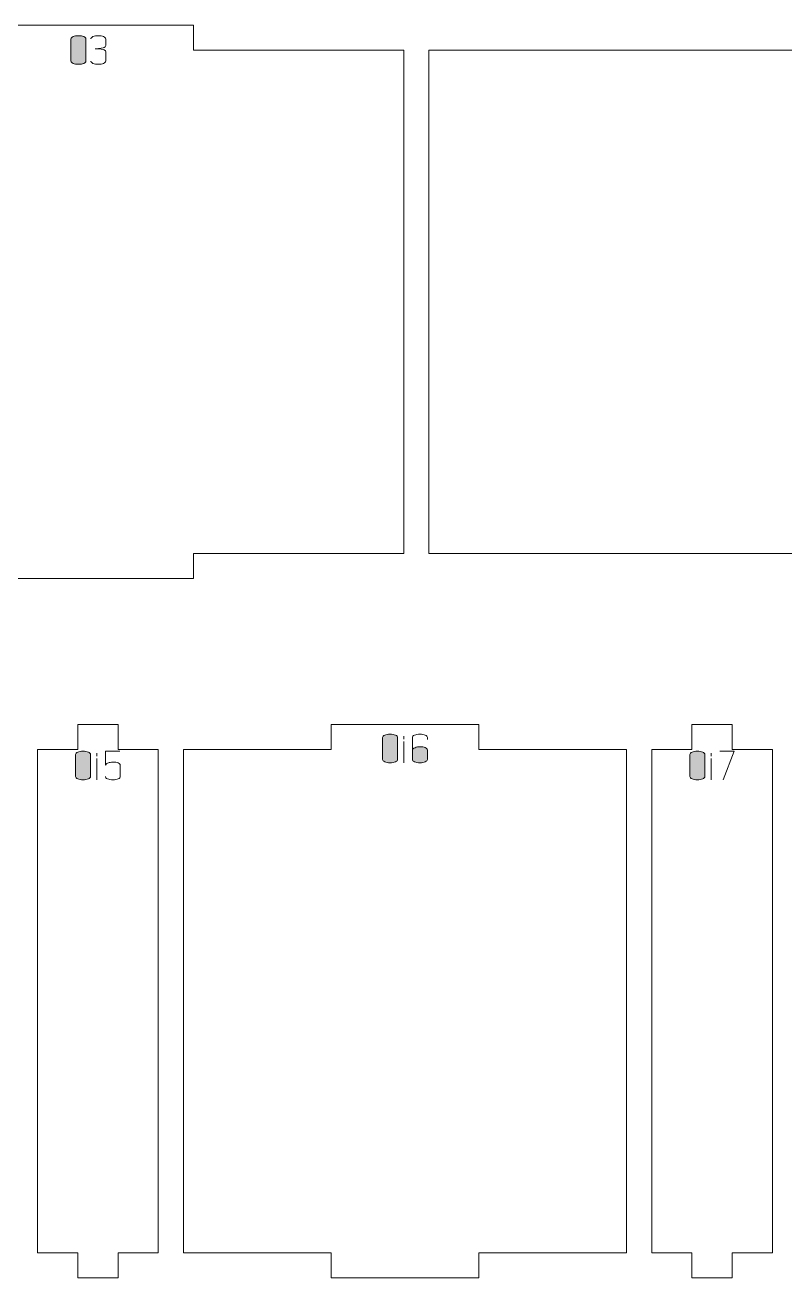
# Model space of a CAD drawing. Header units: centimetres. Extents: x -158 to 228, y -202 to 254.
# Drawn here: x -134.34 to -125.28, y 93.08 to 108.02 of the extents above; entities that cross this region are included whole.
import ezdxf

# ---------------------------------------------------------------- set-up
doc = ezdxf.new("R2010")
doc.units = ezdxf.units.CM
doc.header["$MEASUREMENT"] = 0
doc.layers.add('Capa 1', color=7, linetype='Continuous')

msp = doc.modelspace()

# ---------------------------------------------------------------- hatches: boundary and pattern name
at = {"layer": 'Capa 1', "true_color": 0x3e4095}
h = msp.add_hatch(color=175, dxfattribs=at)
edge = h.paths.add_edge_path()
edge.add_spline(control_points=[(-133.78855, 107.58756), (-133.78855, 107.57702), (-133.78007, 107.56805), (-133.76311, 107.56064), (-133.74616, 107.55323), (-133.725, 107.54953), (-133.69965, 107.54953), (-133.6743, 107.54953), (-133.65314, 107.55323), (-133.63618, 107.56064), (-133.61923, 107.56805), (-133.61075, 107.57702), (-133.61075, 107.58756), (-133.61075, 107.58756), (-133.61075, 107.85228), (-133.61075, 107.85228), (-133.61075, 107.86282), (-133.61923, 107.87179), (-133.63618, 107.8792), (-133.65314, 107.88661), (-133.6743, 107.89031), (-133.69965, 107.89031), (-133.725, 107.89031), (-133.74616, 107.88661), (-133.76311, 107.8792), (-133.78007, 107.87179), (-133.78855, 107.86282), (-133.78855, 107.85228), (-133.78855, 107.85228), (-133.78855, 107.58756), (-133.78855, 107.58756)], knot_values=[0, 0, 0, 0, 0.1, 0.1, 0.1, 0.2, 0.2, 0.2, 0.3, 0.3, 0.3, 0.4, 0.4, 0.4, 0.5, 0.5, 0.5, 0.6, 0.6, 0.6, 0.7, 0.7, 0.7, 0.8, 0.8, 0.8, 0.9, 0.9, 0.9, 1, 1, 1, 1], degree=3, periodic=1)
h = msp.add_hatch(color=175, dxfattribs=at)
edge = h.paths.add_edge_path()
edge.add_spline(control_points=[(-133.61075, 107.58756), (-133.61075, 107.57702), (-133.61923, 107.56805), (-133.63618, 107.56064), (-133.65314, 107.55323), (-133.6743, 107.54953), (-133.69965, 107.54953), (-133.725, 107.54953), (-133.74616, 107.55323), (-133.76311, 107.56064), (-133.78007, 107.56805), (-133.78855, 107.57702), (-133.78855, 107.58756), (-133.78855, 107.58756), (-133.78855, 107.85228), (-133.78855, 107.85228), (-133.78855, 107.86282), (-133.78007, 107.87179), (-133.76311, 107.8792), (-133.74616, 107.88661), (-133.725, 107.89031), (-133.69965, 107.89031), (-133.6743, 107.89031), (-133.65314, 107.88661), (-133.63618, 107.8792), (-133.61923, 107.87179), (-133.61075, 107.86282), (-133.61075, 107.85228), (-133.61075, 107.85228), (-133.61075, 107.58756), (-133.61075, 107.58756)], knot_values=[0, 0, 0, 0, 0.1, 0.1, 0.1, 0.2, 0.2, 0.2, 0.3, 0.3, 0.3, 0.4, 0.4, 0.4, 0.5, 0.5, 0.5, 0.6, 0.6, 0.6, 0.7, 0.7, 0.7, 0.8, 0.8, 0.8, 0.9, 0.9, 0.9, 1, 1, 1, 1], degree=3, periodic=1)
h = msp.add_hatch(color=175, dxfattribs=at)
edge = h.paths.add_edge_path()
edge.add_spline(control_points=[(-133.46258, 107.54953), (-133.48793, 107.54953), (-133.50909, 107.55323), (-133.52604, 107.56064), (-133.543, 107.56805), (-133.55148, 107.57702), (-133.55148, 107.58756), (-133.55148, 107.57702), (-133.543, 107.56805), (-133.52604, 107.56064), (-133.50909, 107.55323), (-133.48793, 107.54953), (-133.46258, 107.54953), (-133.43723, 107.54953), (-133.41607, 107.55323), (-133.39911, 107.56064), (-133.38216, 107.56805), (-133.37368, 107.57702), (-133.37368, 107.58756), (-133.37368, 107.58756), (-133.37368, 107.69868), (-133.37368, 107.69868), (-133.37368, 107.70757), (-133.37977, 107.71531), (-133.39195, 107.7219), (-133.40414, 107.72848), (-133.43986, 107.73293), (-133.49913, 107.73523), (-133.44019, 107.73885), (-133.40479, 107.74313), (-133.39294, 107.74807), (-133.38109, 107.75301), (-133.37467, 107.76108), (-133.37368, 107.77227), (-133.37368, 107.77227), (-133.37368, 107.85228), (-133.37368, 107.85228), (-133.37368, 107.86282), (-133.38216, 107.87179), (-133.39911, 107.8792), (-133.41607, 107.88661), (-133.43723, 107.89031), (-133.46258, 107.89031), (-133.48793, 107.89031), (-133.50909, 107.88661), (-133.52604, 107.8792), (-133.543, 107.87179), (-133.55148, 107.86282), (-133.55148, 107.85228), (-133.55148, 107.86282), (-133.543, 107.87179), (-133.52604, 107.8792), (-133.50909, 107.88661), (-133.48793, 107.89031), (-133.46258, 107.89031), (-133.43723, 107.89031), (-133.41607, 107.88661), (-133.39911, 107.8792), (-133.38216, 107.87179), (-133.37368, 107.86282), (-133.37368, 107.85228), (-133.37368, 107.85228), (-133.37368, 107.77227), (-133.37368, 107.77227), (-133.37467, 107.76108), (-133.38109, 107.75301), (-133.39294, 107.74807), (-133.40479, 107.74313), (-133.44019, 107.73885), (-133.49913, 107.73523), (-133.43986, 107.73293), (-133.40414, 107.72848), (-133.39195, 107.7219), (-133.37977, 107.71531), (-133.37368, 107.70757), (-133.37368, 107.69868), (-133.37368, 107.69868), (-133.37368, 107.58756), (-133.37368, 107.58756), (-133.37368, 107.57702), (-133.38216, 107.56805), (-133.39911, 107.56064), (-133.41607, 107.55323), (-133.43723, 107.54953), (-133.46258, 107.54953)], knot_values=[0, 0, 0, 0, 0.03571429, 0.03571429, 0.03571429, 0.07142857, 0.07142857, 0.07142857, 0.10714286, 0.10714286, 0.10714286, 0.14285714, 0.14285714, 0.14285714, 0.17857143, 0.17857143, 0.17857143, 0.21428571, 0.21428571, 0.21428571, 0.25, 0.25, 0.25, 0.28571429, 0.28571429, 0.28571429, 0.32142857, 0.32142857, 0.32142857, 0.35714286, 0.35714286, 0.35714286, 0.39285714, 0.39285714, 0.39285714, 0.42857143, 0.42857143, 0.42857143, 0.46428571, 0.46428571, 0.46428571, 0.5, 0.5, 0.5, 0.53571429, 0.53571429, 0.53571429, 0.57142857, 0.57142857, 0.57142857, 0.60714286, 0.60714286, 0.60714286, 0.64285714, 0.64285714, 0.64285714, 0.67857143, 0.67857143, 0.67857143, 0.71428571, 0.71428571, 0.71428571, 0.75, 0.75, 0.75, 0.78571429, 0.78571429, 0.78571429, 0.82142857, 0.82142857, 0.82142857, 0.85714286, 0.85714286, 0.85714286, 0.89285714, 0.89285714, 0.89285714, 0.92857143, 0.92857143, 0.92857143, 0.96428571, 0.96428571, 0.96428571, 1, 1, 1, 1], degree=3, periodic=1)
h = msp.add_hatch(color=175, dxfattribs=at)
edge = h.paths.add_edge_path()
edge.add_spline(control_points=[(-130.0725, 99.25992), (-130.0725, 99.24938), (-130.06402, 99.24041), (-130.04706, 99.233), (-130.03011, 99.22559), (-130.00895, 99.22189), (-129.9836, 99.22189), (-129.95825, 99.22189), (-129.93709, 99.22559), (-129.92013, 99.233), (-129.90318, 99.24041), (-129.8947, 99.24938), (-129.8947, 99.25992), (-129.8947, 99.25992), (-129.8947, 99.52464), (-129.8947, 99.52464), (-129.8947, 99.53518), (-129.90318, 99.54415), (-129.92013, 99.55156), (-129.93709, 99.55897), (-129.95825, 99.56267), (-129.9836, 99.56267), (-130.00895, 99.56267), (-130.03011, 99.55897), (-130.04706, 99.55156), (-130.06402, 99.54415), (-130.0725, 99.53518), (-130.0725, 99.52464), (-130.0725, 99.52464), (-130.0725, 99.25992), (-130.0725, 99.25992)], knot_values=[0, 0, 0, 0, 0.1, 0.1, 0.1, 0.2, 0.2, 0.2, 0.3, 0.3, 0.3, 0.4, 0.4, 0.4, 0.5, 0.5, 0.5, 0.6, 0.6, 0.6, 0.7, 0.7, 0.7, 0.8, 0.8, 0.8, 0.9, 0.9, 0.9, 1, 1, 1, 1], degree=3, periodic=1)
h = msp.add_hatch(color=175, dxfattribs=at)
edge = h.paths.add_edge_path()
edge.add_spline(control_points=[(-129.8947, 99.25992), (-129.8947, 99.24938), (-129.90318, 99.24041), (-129.92013, 99.233), (-129.93709, 99.22559), (-129.95825, 99.22189), (-129.9836, 99.22189), (-130.00895, 99.22189), (-130.03011, 99.22559), (-130.04706, 99.233), (-130.06402, 99.24041), (-130.0725, 99.24938), (-130.0725, 99.25992), (-130.0725, 99.25992), (-130.0725, 99.52464), (-130.0725, 99.52464), (-130.0725, 99.53518), (-130.06402, 99.54415), (-130.04706, 99.55156), (-130.03011, 99.55897), (-130.00895, 99.56267), (-129.9836, 99.56267), (-129.95825, 99.56267), (-129.93709, 99.55897), (-129.92013, 99.55156), (-129.90318, 99.54415), (-129.8947, 99.53518), (-129.8947, 99.52464), (-129.8947, 99.52464), (-129.8947, 99.25992), (-129.8947, 99.25992)], knot_values=[0, 0, 0, 0, 0.1, 0.1, 0.1, 0.2, 0.2, 0.2, 0.3, 0.3, 0.3, 0.4, 0.4, 0.4, 0.5, 0.5, 0.5, 0.6, 0.6, 0.6, 0.7, 0.7, 0.7, 0.8, 0.8, 0.8, 0.9, 0.9, 0.9, 1, 1, 1, 1], degree=3, periodic=1)
h = msp.add_hatch(color=175, dxfattribs=at)
edge = h.paths.add_edge_path()
edge.add_spline(control_points=[(-129.81913, 99.50489), (-129.81913, 99.50489), (-129.81864, 99.53996), (-129.81864, 99.53996), (-129.81864, 99.53996), (-129.81913, 99.50489), (-129.81913, 99.50489)], knot_values=[0, 0, 0, 0, 0.5, 0.5, 0.5, 1, 1, 1, 1], degree=3, periodic=1)
h = msp.add_hatch(color=175, dxfattribs=at)
edge = h.paths.add_edge_path()
edge.add_spline(control_points=[(-129.628, 99.22189), (-129.65335, 99.22189), (-129.67451, 99.22559), (-129.69146, 99.233), (-129.70842, 99.24041), (-129.7169, 99.24938), (-129.7169, 99.25992), (-129.7169, 99.25992), (-129.7169, 99.375), (-129.7169, 99.375), (-129.7169, 99.375), (-129.7169, 99.52464), (-129.7169, 99.52464), (-129.7169, 99.53518), (-129.70842, 99.54415), (-129.69146, 99.55156), (-129.67451, 99.55897), (-129.65335, 99.56267), (-129.628, 99.56267), (-129.60265, 99.56267), (-129.58149, 99.55897), (-129.56453, 99.55156), (-129.54758, 99.54415), (-129.5391, 99.53518), (-129.5391, 99.52464), (-129.5391, 99.52464), (-129.5391, 99.49699), (-129.5391, 99.49699), (-129.5391, 99.49699), (-129.5391, 99.52464), (-129.5391, 99.52464), (-129.5391, 99.53518), (-129.54758, 99.54415), (-129.56453, 99.55156), (-129.58149, 99.55897), (-129.60265, 99.56267), (-129.628, 99.56267), (-129.65335, 99.56267), (-129.67451, 99.55897), (-129.69146, 99.55156), (-129.70842, 99.54415), (-129.7169, 99.53518), (-129.7169, 99.52464), (-129.7169, 99.52464), (-129.7169, 99.375), (-129.7169, 99.375), (-129.7169, 99.38487), (-129.70661, 99.39368), (-129.68603, 99.40142), (-129.66545, 99.40916), (-129.64611, 99.41303), (-129.628, 99.41303), (-129.60265, 99.41303), (-129.58149, 99.40932), (-129.56453, 99.40191), (-129.54758, 99.3945), (-129.5391, 99.38553), (-129.5391, 99.375), (-129.5391, 99.375), (-129.5391, 99.25992), (-129.5391, 99.25992), (-129.5391, 99.24938), (-129.54758, 99.24041), (-129.56453, 99.233), (-129.58149, 99.22559), (-129.60265, 99.22189), (-129.628, 99.22189)], knot_values=[0, 0, 0, 0, 0.04545455, 0.04545455, 0.04545455, 0.09090909, 0.09090909, 0.09090909, 0.13636364, 0.13636364, 0.13636364, 0.18181818, 0.18181818, 0.18181818, 0.22727273, 0.22727273, 0.22727273, 0.27272727, 0.27272727, 0.27272727, 0.31818182, 0.31818182, 0.31818182, 0.36363636, 0.36363636, 0.36363636, 0.40909091, 0.40909091, 0.40909091, 0.45454545, 0.45454545, 0.45454545, 0.5, 0.5, 0.5, 0.54545455, 0.54545455, 0.54545455, 0.59090909, 0.59090909, 0.59090909, 0.63636364, 0.63636364, 0.63636364, 0.68181818, 0.68181818, 0.68181818, 0.72727273, 0.72727273, 0.72727273, 0.77272727, 0.77272727, 0.77272727, 0.81818182, 0.81818182, 0.81818182, 0.86363636, 0.86363636, 0.86363636, 0.90909091, 0.90909091, 0.90909091, 0.95454545, 0.95454545, 0.95454545, 1, 1, 1, 1], degree=3, periodic=1)
h = msp.add_hatch(color=175, dxfattribs=at)
edge = h.paths.add_edge_path()
edge.add_spline(control_points=[(-133.73346, 99.05672), (-133.73346, 99.04618), (-133.72498, 99.03721), (-133.70802, 99.0298), (-133.69107, 99.02239), (-133.66991, 99.01869), (-133.64456, 99.01869), (-133.61921, 99.01869), (-133.59805, 99.02239), (-133.58109, 99.0298), (-133.56414, 99.03721), (-133.55566, 99.04618), (-133.55566, 99.05672), (-133.55566, 99.05672), (-133.55566, 99.32144), (-133.55566, 99.32144), (-133.55566, 99.33198), (-133.56414, 99.34095), (-133.58109, 99.34836), (-133.59805, 99.35577), (-133.61921, 99.35947), (-133.64456, 99.35947), (-133.66991, 99.35947), (-133.69107, 99.35577), (-133.70802, 99.34836), (-133.72498, 99.34095), (-133.73346, 99.33198), (-133.73346, 99.32144), (-133.73346, 99.32144), (-133.73346, 99.05672), (-133.73346, 99.05672)], knot_values=[0, 0, 0, 0, 0.1, 0.1, 0.1, 0.2, 0.2, 0.2, 0.3, 0.3, 0.3, 0.4, 0.4, 0.4, 0.5, 0.5, 0.5, 0.6, 0.6, 0.6, 0.7, 0.7, 0.7, 0.8, 0.8, 0.8, 0.9, 0.9, 0.9, 1, 1, 1, 1], degree=3, periodic=1)
h = msp.add_hatch(color=175, dxfattribs=at)
edge = h.paths.add_edge_path()
edge.add_spline(control_points=[(-133.55566, 99.05672), (-133.55566, 99.04618), (-133.56414, 99.03721), (-133.58109, 99.0298), (-133.59805, 99.02239), (-133.61921, 99.01869), (-133.64456, 99.01869), (-133.66991, 99.01869), (-133.69107, 99.02239), (-133.70802, 99.0298), (-133.72498, 99.03721), (-133.73346, 99.04618), (-133.73346, 99.05672), (-133.73346, 99.05672), (-133.73346, 99.32144), (-133.73346, 99.32144), (-133.73346, 99.33198), (-133.72498, 99.34095), (-133.70802, 99.34836), (-133.69107, 99.35577), (-133.66991, 99.35947), (-133.64456, 99.35947), (-133.61921, 99.35947), (-133.59805, 99.35577), (-133.58109, 99.34836), (-133.56414, 99.34095), (-133.55566, 99.33198), (-133.55566, 99.32144), (-133.55566, 99.32144), (-133.55566, 99.05672), (-133.55566, 99.05672)], knot_values=[0, 0, 0, 0, 0.1, 0.1, 0.1, 0.2, 0.2, 0.2, 0.3, 0.3, 0.3, 0.4, 0.4, 0.4, 0.5, 0.5, 0.5, 0.6, 0.6, 0.6, 0.7, 0.7, 0.7, 0.8, 0.8, 0.8, 0.9, 0.9, 0.9, 1, 1, 1, 1], degree=3, periodic=1)
h = msp.add_hatch(color=175, dxfattribs=at)
edge = h.paths.add_edge_path()
edge.add_spline(control_points=[(-133.28896, 99.01869), (-133.31431, 99.01869), (-133.33547, 99.02239), (-133.35242, 99.0298), (-133.36938, 99.03721), (-133.37786, 99.04618), (-133.37786, 99.05672), (-133.37786, 99.04618), (-133.36938, 99.03721), (-133.35242, 99.0298), (-133.33547, 99.02239), (-133.31431, 99.01869), (-133.28896, 99.01869), (-133.26361, 99.01869), (-133.24245, 99.02239), (-133.22549, 99.0298), (-133.20854, 99.03721), (-133.20006, 99.04618), (-133.20006, 99.05672), (-133.20006, 99.05672), (-133.20006, 99.19205), (-133.20006, 99.19205), (-133.20006, 99.20258), (-133.20854, 99.21155), (-133.22549, 99.21896), (-133.24245, 99.22637), (-133.26361, 99.23007), (-133.28896, 99.23007), (-133.31201, 99.2281), (-133.32979, 99.22547), (-133.3423, 99.22217), (-133.35481, 99.21888), (-133.36667, 99.20884), (-133.37786, 99.19205), (-133.37786, 99.19205), (-133.37786, 99.35947), (-133.37786, 99.35947), (-133.37786, 99.35947), (-133.20599, 99.35947), (-133.20599, 99.35947), (-133.20599, 99.35947), (-133.37786, 99.35947), (-133.37786, 99.35947), (-133.37786, 99.35947), (-133.37786, 99.19205), (-133.37786, 99.19205), (-133.36667, 99.20884), (-133.35481, 99.21888), (-133.3423, 99.22217), (-133.32979, 99.22547), (-133.31201, 99.2281), (-133.28896, 99.23007), (-133.26361, 99.23007), (-133.24245, 99.22637), (-133.22549, 99.21896), (-133.20854, 99.21155), (-133.20006, 99.20258), (-133.20006, 99.19205), (-133.20006, 99.19205), (-133.20006, 99.05672), (-133.20006, 99.05672), (-133.20006, 99.04618), (-133.20854, 99.03721), (-133.22549, 99.0298), (-133.24245, 99.02239), (-133.26361, 99.01869), (-133.28896, 99.01869)], knot_values=[0, 0, 0, 0, 0.04545455, 0.04545455, 0.04545455, 0.09090909, 0.09090909, 0.09090909, 0.13636364, 0.13636364, 0.13636364, 0.18181818, 0.18181818, 0.18181818, 0.22727273, 0.22727273, 0.22727273, 0.27272727, 0.27272727, 0.27272727, 0.31818182, 0.31818182, 0.31818182, 0.36363636, 0.36363636, 0.36363636, 0.40909091, 0.40909091, 0.40909091, 0.45454545, 0.45454545, 0.45454545, 0.5, 0.5, 0.5, 0.54545455, 0.54545455, 0.54545455, 0.59090909, 0.59090909, 0.59090909, 0.63636364, 0.63636364, 0.63636364, 0.68181818, 0.68181818, 0.68181818, 0.72727273, 0.72727273, 0.72727273, 0.77272727, 0.77272727, 0.77272727, 0.81818182, 0.81818182, 0.81818182, 0.86363636, 0.86363636, 0.86363636, 0.90909091, 0.90909091, 0.90909091, 0.95454545, 0.95454545, 0.95454545, 1, 1, 1, 1], degree=3, periodic=1)
h = msp.add_hatch(color=175, dxfattribs=at)
edge = h.paths.add_edge_path()
edge.add_spline(control_points=[(-129.81913, 99.22189), (-129.81913, 99.22189), (-129.81913, 99.47377), (-129.81913, 99.47377), (-129.81913, 99.47377), (-129.81913, 99.22189), (-129.81913, 99.22189)], knot_values=[0, 0, 0, 0, 0.5, 0.5, 0.5, 1, 1, 1, 1], degree=3, periodic=1)
h = msp.add_hatch(color=175, dxfattribs=at)
edge = h.paths.add_edge_path()
edge.add_spline(control_points=[(-129.7169, 99.25992), (-129.7169, 99.24938), (-129.70842, 99.24041), (-129.69146, 99.233), (-129.67451, 99.22559), (-129.65335, 99.22189), (-129.628, 99.22189), (-129.60265, 99.22189), (-129.58149, 99.22559), (-129.56453, 99.233), (-129.54758, 99.24041), (-129.5391, 99.24938), (-129.5391, 99.25992), (-129.5391, 99.25992), (-129.5391, 99.375), (-129.5391, 99.375), (-129.5391, 99.38553), (-129.54758, 99.3945), (-129.56453, 99.40191), (-129.58149, 99.40932), (-129.60265, 99.41303), (-129.628, 99.41303), (-129.64611, 99.41303), (-129.66545, 99.40916), (-129.68603, 99.40142), (-129.70661, 99.39368), (-129.7169, 99.38487), (-129.7169, 99.375), (-129.7169, 99.375), (-129.7169, 99.25992), (-129.7169, 99.25992)], knot_values=[0, 0, 0, 0, 0.1, 0.1, 0.1, 0.2, 0.2, 0.2, 0.3, 0.3, 0.3, 0.4, 0.4, 0.4, 0.5, 0.5, 0.5, 0.6, 0.6, 0.6, 0.7, 0.7, 0.7, 0.8, 0.8, 0.8, 0.9, 0.9, 0.9, 1, 1, 1, 1], degree=3, periodic=1)
h = msp.add_hatch(color=175, dxfattribs=at)
edge = h.paths.add_edge_path()
edge.add_spline(control_points=[(-126.40859, 99.05672), (-126.40859, 99.04618), (-126.40011, 99.03721), (-126.38315, 99.0298), (-126.3662, 99.02239), (-126.34504, 99.01869), (-126.31969, 99.01869), (-126.29434, 99.01869), (-126.27318, 99.02239), (-126.25622, 99.0298), (-126.23927, 99.03721), (-126.23079, 99.04618), (-126.23079, 99.05672), (-126.23079, 99.05672), (-126.23079, 99.32144), (-126.23079, 99.32144), (-126.23079, 99.33198), (-126.23927, 99.34095), (-126.25622, 99.34836), (-126.27318, 99.35577), (-126.29434, 99.35947), (-126.31969, 99.35947), (-126.34504, 99.35947), (-126.3662, 99.35577), (-126.38315, 99.34836), (-126.40011, 99.34095), (-126.40859, 99.33198), (-126.40859, 99.32144), (-126.40859, 99.32144), (-126.40859, 99.05672), (-126.40859, 99.05672)], knot_values=[0, 0, 0, 0, 0.1, 0.1, 0.1, 0.2, 0.2, 0.2, 0.3, 0.3, 0.3, 0.4, 0.4, 0.4, 0.5, 0.5, 0.5, 0.6, 0.6, 0.6, 0.7, 0.7, 0.7, 0.8, 0.8, 0.8, 0.9, 0.9, 0.9, 1, 1, 1, 1], degree=3, periodic=1)
h = msp.add_hatch(color=175, dxfattribs=at)
edge = h.paths.add_edge_path()
edge.add_spline(control_points=[(-126.23079, 99.05672), (-126.23079, 99.04618), (-126.23927, 99.03721), (-126.25622, 99.0298), (-126.27318, 99.02239), (-126.29434, 99.01869), (-126.31969, 99.01869), (-126.34504, 99.01869), (-126.3662, 99.02239), (-126.38315, 99.0298), (-126.40011, 99.03721), (-126.40859, 99.04618), (-126.40859, 99.05672), (-126.40859, 99.05672), (-126.40859, 99.32144), (-126.40859, 99.32144), (-126.40859, 99.33198), (-126.40011, 99.34095), (-126.38315, 99.34836), (-126.3662, 99.35577), (-126.34504, 99.35947), (-126.31969, 99.35947), (-126.29434, 99.35947), (-126.27318, 99.35577), (-126.25622, 99.34836), (-126.23927, 99.34095), (-126.23079, 99.33198), (-126.23079, 99.32144), (-126.23079, 99.32144), (-126.23079, 99.05672), (-126.23079, 99.05672)], knot_values=[0, 0, 0, 0, 0.1, 0.1, 0.1, 0.2, 0.2, 0.2, 0.3, 0.3, 0.3, 0.4, 0.4, 0.4, 0.5, 0.5, 0.5, 0.6, 0.6, 0.6, 0.7, 0.7, 0.7, 0.8, 0.8, 0.8, 0.9, 0.9, 0.9, 1, 1, 1, 1], degree=3, periodic=1)
h = msp.add_hatch(color=175, dxfattribs=at)
edge = h.paths.add_edge_path()
edge.add_spline(control_points=[(-126.0115, 99.01869), (-126.0115, 99.01869), (-125.88112, 99.35947), (-125.88112, 99.35947), (-125.88112, 99.35947), (-126.05299, 99.35947), (-126.05299, 99.35947), (-126.05299, 99.35947), (-125.88112, 99.35947), (-125.88112, 99.35947), (-125.88112, 99.35947), (-126.0115, 99.01869), (-126.0115, 99.01869)], knot_values=[0, 0, 0, 0, 0.25, 0.25, 0.25, 0.5, 0.5, 0.5, 0.75, 0.75, 0.75, 1, 1, 1, 1], degree=3, periodic=1)
h = msp.add_hatch(color=175, dxfattribs=at)
edge = h.paths.add_edge_path()
edge.add_spline(control_points=[(-133.48009, 99.30169), (-133.48009, 99.30169), (-133.4796, 99.33676), (-133.4796, 99.33676), (-133.4796, 99.33676), (-133.48009, 99.30169), (-133.48009, 99.30169)], knot_values=[0, 0, 0, 0, 0.5, 0.5, 0.5, 1, 1, 1, 1], degree=3, periodic=1)
h = msp.add_hatch(color=175, dxfattribs=at)
edge = h.paths.add_edge_path()
edge.add_spline(control_points=[(-133.48009, 99.01869), (-133.48009, 99.01869), (-133.48009, 99.27057), (-133.48009, 99.27057), (-133.48009, 99.27057), (-133.48009, 99.01869), (-133.48009, 99.01869)], knot_values=[0, 0, 0, 0, 0.5, 0.5, 0.5, 1, 1, 1, 1], degree=3, periodic=1)
h = msp.add_hatch(color=175, dxfattribs=at)
edge = h.paths.add_edge_path()
edge.add_spline(control_points=[(-126.15522, 99.30169), (-126.15522, 99.30169), (-126.15473, 99.33676), (-126.15473, 99.33676), (-126.15473, 99.33676), (-126.15522, 99.30169), (-126.15522, 99.30169)], knot_values=[0, 0, 0, 0, 0.5, 0.5, 0.5, 1, 1, 1, 1], degree=3, periodic=1)
h = msp.add_hatch(color=175, dxfattribs=at)
edge = h.paths.add_edge_path()
edge.add_spline(control_points=[(-126.15522, 99.01869), (-126.15522, 99.01869), (-126.15522, 99.27057), (-126.15522, 99.27057), (-126.15522, 99.27057), (-126.15522, 99.01869), (-126.15522, 99.01869)], knot_values=[0, 0, 0, 0, 0.5, 0.5, 0.5, 1, 1, 1, 1], degree=3, periodic=1)

# ---------------------------------------------------------------- linework, layer by layer
at = {"layer": 'Capa 1', "color": 1, "lineweight": 9}
for points in [[(-137.34112, 107.71731), (-137.34112, 107.71731), (-137.34112, 101.71731), (-137.34112, 101.71731), (-137.34112, 101.71731), (-134.83444, 101.71731), (-134.83444, 101.71731), (-134.83444, 101.71731), (-134.83444, 101.41731), (-134.83444, 101.41731), (-134.83444, 101.41731), (-132.32777, 101.41731), (-132.32777, 101.41731), (-132.32777, 101.41731), (-132.32777, 101.71731), (-132.32777, 101.71731), (-132.32777, 101.71731), (-129.8211, 101.71731), (-129.8211, 101.71731), (-129.8211, 101.71731), (-129.8211, 107.71731), (-129.8211, 107.71731), (-129.8211, 107.71731), (-132.32777, 107.71731), (-132.32777, 107.71731), (-132.32777, 107.71731), (-132.32777, 108.01731), (-132.32777, 108.01731), (-132.32777, 108.01731), (-134.83444, 108.01731), (-134.83444, 108.01731), (-134.83444, 108.01731), (-134.83444, 107.71731), (-134.83444, 107.71731), (-134.83444, 107.71731), (-137.34112, 107.71731), (-137.34112, 107.71731)], [(-129.5211, 107.71731), (-129.5211, 107.71731), (-129.5211, 101.71731), (-129.5211, 101.71731), (-129.5211, 101.71731), (-123.25858, 101.71731), (-123.25858, 101.71731), (-123.25858, 101.71731), (-123.25858, 101.41731), (-123.25858, 101.41731), (-123.25858, 101.41731), (-116.99605, 101.41731), (-116.99605, 101.41731), (-116.99605, 101.41731), (-116.99605, 101.71731), (-116.99605, 101.71731), (-116.99605, 101.71731), (-110.73353, 101.71731), (-110.73353, 101.71731), (-110.73353, 101.71731), (-110.73353, 107.71731), (-110.73353, 107.71731), (-110.73353, 107.71731), (-116.99605, 107.71731), (-116.99605, 107.71731), (-116.99605, 107.71731), (-116.99605, 108.01731), (-116.99605, 108.01731), (-116.99605, 108.01731), (-123.25858, 108.01731), (-123.25858, 108.01731), (-123.25858, 108.01731), (-123.25858, 107.71731), (-123.25858, 107.71731), (-123.25858, 107.71731), (-129.5211, 107.71731), (-129.5211, 107.71731)], [(-134.18588, 99.37909), (-134.18588, 99.37909), (-134.18588, 93.37909), (-134.18588, 93.37909), (-134.18588, 93.37909), (-133.70647, 93.37909), (-133.70647, 93.37909), (-133.70647, 93.37909), (-133.70647, 93.07909), (-133.70647, 93.07909), (-133.70647, 93.07909), (-133.22706, 93.07909), (-133.22706, 93.07909), (-133.22706, 93.07909), (-133.22706, 93.37909), (-133.22706, 93.37909), (-133.22706, 93.37909), (-132.74765, 93.37909), (-132.74765, 93.37909), (-132.74765, 93.37909), (-132.74765, 99.37909), (-132.74765, 99.37909), (-132.74765, 99.37909), (-133.22706, 99.37909), (-133.22706, 99.37909), (-133.22706, 99.37909), (-133.22706, 99.67909), (-133.22706, 99.67909), (-133.22706, 99.67909), (-133.70647, 99.67909), (-133.70647, 99.67909), (-133.70647, 99.67909), (-133.70647, 99.37909), (-133.70647, 99.37909), (-133.70647, 99.37909), (-134.18588, 99.37909), (-134.18588, 99.37909)], [(-132.44765, 99.37909), (-132.44765, 99.37909), (-132.44765, 93.37909), (-132.44765, 93.37909), (-132.44765, 93.37909), (-130.68642, 93.37909), (-130.68642, 93.37909), (-130.68642, 93.37909), (-130.68642, 93.07909), (-130.68642, 93.07909), (-130.68642, 93.07909), (-128.92519, 93.07909), (-128.92519, 93.07909), (-128.92519, 93.07909), (-128.92519, 93.37909), (-128.92519, 93.37909), (-128.92519, 93.37909), (-127.16396, 93.37909), (-127.16396, 93.37909), (-127.16396, 93.37909), (-127.16396, 99.37909), (-127.16396, 99.37909), (-127.16396, 99.37909), (-128.92519, 99.37909), (-128.92519, 99.37909), (-128.92519, 99.37909), (-128.92519, 99.67909), (-128.92519, 99.67909), (-128.92519, 99.67909), (-130.68642, 99.67909), (-130.68642, 99.67909), (-130.68642, 99.67909), (-130.68642, 99.37909), (-130.68642, 99.37909), (-130.68642, 99.37909), (-132.44765, 99.37909), (-132.44765, 99.37909)], [(-126.86396, 99.37909), (-126.86396, 99.37909), (-126.86396, 93.37909), (-126.86396, 93.37909), (-126.86396, 93.37909), (-126.38456, 93.37909), (-126.38456, 93.37909), (-126.38456, 93.37909), (-126.38456, 93.07909), (-126.38456, 93.07909), (-126.38456, 93.07909), (-125.90515, 93.07909), (-125.90515, 93.07909), (-125.90515, 93.07909), (-125.90515, 93.37909), (-125.90515, 93.37909), (-125.90515, 93.37909), (-125.42575, 93.37909), (-125.42575, 93.37909), (-125.42575, 93.37909), (-125.42575, 99.37909), (-125.42575, 99.37909), (-125.42575, 99.37909), (-125.90515, 99.37909), (-125.90515, 99.37909), (-125.90515, 99.37909), (-125.90515, 99.67909), (-125.90515, 99.67909), (-125.90515, 99.67909), (-126.38456, 99.67909), (-126.38456, 99.67909), (-126.38456, 99.67909), (-126.38456, 99.37909), (-126.38456, 99.37909), (-126.38456, 99.37909), (-126.86396, 99.37909), (-126.86396, 99.37909)]]:
    msp.add_open_spline(points, degree=3, knots=[0, 0, 0, 0, 0.08333333, 0.08333333, 0.08333333, 0.16666667, 0.16666667, 0.16666667, 0.25, 0.25, 0.25, 0.33333333, 0.33333333, 0.33333333, 0.41666667, 0.41666667, 0.41666667, 0.5, 0.5, 0.5, 0.58333333, 0.58333333, 0.58333333, 0.66666667, 0.66666667, 0.66666667, 0.75, 0.75, 0.75, 0.83333333, 0.83333333, 0.83333333, 0.91666667, 0.91666667, 0.91666667, 1, 1, 1, 1], dxfattribs=at)
at = {"layer": 'Capa 1', "color": 114, "lineweight": 9}
for points, knots in [([(-133.78855, 107.58756), (-133.78855, 107.57702), (-133.78007, 107.56805), (-133.76311, 107.56064), (-133.74616, 107.55323), (-133.725, 107.54953), (-133.69965, 107.54953), (-133.6743, 107.54953), (-133.65314, 107.55323), (-133.63618, 107.56064), (-133.61923, 107.56805), (-133.61075, 107.57702), (-133.61075, 107.58756), (-133.61075, 107.58756), (-133.61075, 107.85228), (-133.61075, 107.85228), (-133.61075, 107.86282), (-133.61923, 107.87179), (-133.63618, 107.8792), (-133.65314, 107.88661), (-133.6743, 107.89031), (-133.69965, 107.89031), (-133.725, 107.89031), (-133.74616, 107.88661), (-133.76311, 107.8792), (-133.78007, 107.87179), (-133.78855, 107.86282), (-133.78855, 107.85228), (-133.78855, 107.85228), (-133.78855, 107.58756), (-133.78855, 107.58756)], [0, 0, 0, 0, 0.1, 0.1, 0.1, 0.2, 0.2, 0.2, 0.3, 0.3, 0.3, 0.4, 0.4, 0.4, 0.5, 0.5, 0.5, 0.6, 0.6, 0.6, 0.7, 0.7, 0.7, 0.8, 0.8, 0.8, 0.9, 0.9, 0.9, 1, 1, 1, 1]), ([(-133.61075, 107.58756), (-133.61075, 107.57702), (-133.61923, 107.56805), (-133.63618, 107.56064), (-133.65314, 107.55323), (-133.6743, 107.54953), (-133.69965, 107.54953), (-133.725, 107.54953), (-133.74616, 107.55323), (-133.76311, 107.56064), (-133.78007, 107.56805), (-133.78855, 107.57702), (-133.78855, 107.58756), (-133.78855, 107.58756), (-133.78855, 107.85228), (-133.78855, 107.85228), (-133.78855, 107.86282), (-133.78007, 107.87179), (-133.76311, 107.8792), (-133.74616, 107.88661), (-133.725, 107.89031), (-133.69965, 107.89031), (-133.6743, 107.89031), (-133.65314, 107.88661), (-133.63618, 107.8792), (-133.61923, 107.87179), (-133.61075, 107.86282), (-133.61075, 107.85228), (-133.61075, 107.85228), (-133.61075, 107.58756), (-133.61075, 107.58756)], [0, 0, 0, 0, 0.1, 0.1, 0.1, 0.2, 0.2, 0.2, 0.3, 0.3, 0.3, 0.4, 0.4, 0.4, 0.5, 0.5, 0.5, 0.6, 0.6, 0.6, 0.7, 0.7, 0.7, 0.8, 0.8, 0.8, 0.9, 0.9, 0.9, 1, 1, 1, 1]), ([(-133.46258, 107.54953), (-133.48793, 107.54953), (-133.50909, 107.55323), (-133.52604, 107.56064), (-133.543, 107.56805), (-133.55148, 107.57702), (-133.55148, 107.58756), (-133.55148, 107.57702), (-133.543, 107.56805), (-133.52604, 107.56064), (-133.50909, 107.55323), (-133.48793, 107.54953), (-133.46258, 107.54953), (-133.43723, 107.54953), (-133.41607, 107.55323), (-133.39911, 107.56064), (-133.38216, 107.56805), (-133.37368, 107.57702), (-133.37368, 107.58756), (-133.37368, 107.58756), (-133.37368, 107.69868), (-133.37368, 107.69868), (-133.37368, 107.70757), (-133.37977, 107.71531), (-133.39195, 107.7219), (-133.40414, 107.72848), (-133.43986, 107.73293), (-133.49913, 107.73523), (-133.44019, 107.73885), (-133.40479, 107.74313), (-133.39294, 107.74807), (-133.38109, 107.75301), (-133.37467, 107.76108), (-133.37368, 107.77227), (-133.37368, 107.77227), (-133.37368, 107.85228), (-133.37368, 107.85228), (-133.37368, 107.86282), (-133.38216, 107.87179), (-133.39911, 107.8792), (-133.41607, 107.88661), (-133.43723, 107.89031), (-133.46258, 107.89031), (-133.48793, 107.89031), (-133.50909, 107.88661), (-133.52604, 107.8792), (-133.543, 107.87179), (-133.55148, 107.86282), (-133.55148, 107.85228), (-133.55148, 107.86282), (-133.543, 107.87179), (-133.52604, 107.8792), (-133.50909, 107.88661), (-133.48793, 107.89031), (-133.46258, 107.89031), (-133.43723, 107.89031), (-133.41607, 107.88661), (-133.39911, 107.8792), (-133.38216, 107.87179), (-133.37368, 107.86282), (-133.37368, 107.85228), (-133.37368, 107.85228), (-133.37368, 107.77227), (-133.37368, 107.77227), (-133.37467, 107.76108), (-133.38109, 107.75301), (-133.39294, 107.74807), (-133.40479, 107.74313), (-133.44019, 107.73885), (-133.49913, 107.73523), (-133.43986, 107.73293), (-133.40414, 107.72848), (-133.39195, 107.7219), (-133.37977, 107.71531), (-133.37368, 107.70757), (-133.37368, 107.69868), (-133.37368, 107.69868), (-133.37368, 107.58756), (-133.37368, 107.58756), (-133.37368, 107.57702), (-133.38216, 107.56805), (-133.39911, 107.56064), (-133.41607, 107.55323), (-133.43723, 107.54953), (-133.46258, 107.54953)], [0, 0, 0, 0, 0.03571429, 0.03571429, 0.03571429, 0.07142857, 0.07142857, 0.07142857, 0.10714286, 0.10714286, 0.10714286, 0.14285714, 0.14285714, 0.14285714, 0.17857143, 0.17857143, 0.17857143, 0.21428571, 0.21428571, 0.21428571, 0.25, 0.25, 0.25, 0.28571429, 0.28571429, 0.28571429, 0.32142857, 0.32142857, 0.32142857, 0.35714286, 0.35714286, 0.35714286, 0.39285714, 0.39285714, 0.39285714, 0.42857143, 0.42857143, 0.42857143, 0.46428571, 0.46428571, 0.46428571, 0.5, 0.5, 0.5, 0.53571429, 0.53571429, 0.53571429, 0.57142857, 0.57142857, 0.57142857, 0.60714286, 0.60714286, 0.60714286, 0.64285714, 0.64285714, 0.64285714, 0.67857143, 0.67857143, 0.67857143, 0.71428571, 0.71428571, 0.71428571, 0.75, 0.75, 0.75, 0.78571429, 0.78571429, 0.78571429, 0.82142857, 0.82142857, 0.82142857, 0.85714286, 0.85714286, 0.85714286, 0.89285714, 0.89285714, 0.89285714, 0.92857143, 0.92857143, 0.92857143, 0.96428571, 0.96428571, 0.96428571, 1, 1, 1, 1]), ([(-130.0725, 99.25992), (-130.0725, 99.24938), (-130.06402, 99.24041), (-130.04706, 99.233), (-130.03011, 99.22559), (-130.00895, 99.22189), (-129.9836, 99.22189), (-129.95825, 99.22189), (-129.93709, 99.22559), (-129.92013, 99.233), (-129.90318, 99.24041), (-129.8947, 99.24938), (-129.8947, 99.25992), (-129.8947, 99.25992), (-129.8947, 99.52464), (-129.8947, 99.52464), (-129.8947, 99.53518), (-129.90318, 99.54415), (-129.92013, 99.55156), (-129.93709, 99.55897), (-129.95825, 99.56267), (-129.9836, 99.56267), (-130.00895, 99.56267), (-130.03011, 99.55897), (-130.04706, 99.55156), (-130.06402, 99.54415), (-130.0725, 99.53518), (-130.0725, 99.52464), (-130.0725, 99.52464), (-130.0725, 99.25992), (-130.0725, 99.25992)], [0, 0, 0, 0, 0.1, 0.1, 0.1, 0.2, 0.2, 0.2, 0.3, 0.3, 0.3, 0.4, 0.4, 0.4, 0.5, 0.5, 0.5, 0.6, 0.6, 0.6, 0.7, 0.7, 0.7, 0.8, 0.8, 0.8, 0.9, 0.9, 0.9, 1, 1, 1, 1]), ([(-129.8947, 99.25992), (-129.8947, 99.24938), (-129.90318, 99.24041), (-129.92013, 99.233), (-129.93709, 99.22559), (-129.95825, 99.22189), (-129.9836, 99.22189), (-130.00895, 99.22189), (-130.03011, 99.22559), (-130.04706, 99.233), (-130.06402, 99.24041), (-130.0725, 99.24938), (-130.0725, 99.25992), (-130.0725, 99.25992), (-130.0725, 99.52464), (-130.0725, 99.52464), (-130.0725, 99.53518), (-130.06402, 99.54415), (-130.04706, 99.55156), (-130.03011, 99.55897), (-130.00895, 99.56267), (-129.9836, 99.56267), (-129.95825, 99.56267), (-129.93709, 99.55897), (-129.92013, 99.55156), (-129.90318, 99.54415), (-129.8947, 99.53518), (-129.8947, 99.52464), (-129.8947, 99.52464), (-129.8947, 99.25992), (-129.8947, 99.25992)], [0, 0, 0, 0, 0.1, 0.1, 0.1, 0.2, 0.2, 0.2, 0.3, 0.3, 0.3, 0.4, 0.4, 0.4, 0.5, 0.5, 0.5, 0.6, 0.6, 0.6, 0.7, 0.7, 0.7, 0.8, 0.8, 0.8, 0.9, 0.9, 0.9, 1, 1, 1, 1]), ([(-129.81913, 99.50489), (-129.81913, 99.50489), (-129.81864, 99.53996), (-129.81864, 99.53996), (-129.81864, 99.53996), (-129.81913, 99.50489), (-129.81913, 99.50489)], [0, 0, 0, 0, 0.5, 0.5, 0.5, 1, 1, 1, 1]), ([(-129.628, 99.22189), (-129.65335, 99.22189), (-129.67451, 99.22559), (-129.69146, 99.233), (-129.70842, 99.24041), (-129.7169, 99.24938), (-129.7169, 99.25992), (-129.7169, 99.25992), (-129.7169, 99.375), (-129.7169, 99.375), (-129.7169, 99.375), (-129.7169, 99.52464), (-129.7169, 99.52464), (-129.7169, 99.53518), (-129.70842, 99.54415), (-129.69146, 99.55156), (-129.67451, 99.55897), (-129.65335, 99.56267), (-129.628, 99.56267), (-129.60265, 99.56267), (-129.58149, 99.55897), (-129.56453, 99.55156), (-129.54758, 99.54415), (-129.5391, 99.53518), (-129.5391, 99.52464), (-129.5391, 99.52464), (-129.5391, 99.49699), (-129.5391, 99.49699), (-129.5391, 99.49699), (-129.5391, 99.52464), (-129.5391, 99.52464), (-129.5391, 99.53518), (-129.54758, 99.54415), (-129.56453, 99.55156), (-129.58149, 99.55897), (-129.60265, 99.56267), (-129.628, 99.56267), (-129.65335, 99.56267), (-129.67451, 99.55897), (-129.69146, 99.55156), (-129.70842, 99.54415), (-129.7169, 99.53518), (-129.7169, 99.52464), (-129.7169, 99.52464), (-129.7169, 99.375), (-129.7169, 99.375), (-129.7169, 99.38487), (-129.70661, 99.39368), (-129.68603, 99.40142), (-129.66545, 99.40916), (-129.64611, 99.41303), (-129.628, 99.41303), (-129.60265, 99.41303), (-129.58149, 99.40932), (-129.56453, 99.40191), (-129.54758, 99.3945), (-129.5391, 99.38553), (-129.5391, 99.375), (-129.5391, 99.375), (-129.5391, 99.25992), (-129.5391, 99.25992), (-129.5391, 99.24938), (-129.54758, 99.24041), (-129.56453, 99.233), (-129.58149, 99.22559), (-129.60265, 99.22189), (-129.628, 99.22189)], [0, 0, 0, 0, 0.04545455, 0.04545455, 0.04545455, 0.09090909, 0.09090909, 0.09090909, 0.13636364, 0.13636364, 0.13636364, 0.18181818, 0.18181818, 0.18181818, 0.22727273, 0.22727273, 0.22727273, 0.27272727, 0.27272727, 0.27272727, 0.31818182, 0.31818182, 0.31818182, 0.36363636, 0.36363636, 0.36363636, 0.40909091, 0.40909091, 0.40909091, 0.45454545, 0.45454545, 0.45454545, 0.5, 0.5, 0.5, 0.54545455, 0.54545455, 0.54545455, 0.59090909, 0.59090909, 0.59090909, 0.63636364, 0.63636364, 0.63636364, 0.68181818, 0.68181818, 0.68181818, 0.72727273, 0.72727273, 0.72727273, 0.77272727, 0.77272727, 0.77272727, 0.81818182, 0.81818182, 0.81818182, 0.86363636, 0.86363636, 0.86363636, 0.90909091, 0.90909091, 0.90909091, 0.95454545, 0.95454545, 0.95454545, 1, 1, 1, 1]), ([(-133.73346, 99.05672), (-133.73346, 99.04618), (-133.72498, 99.03721), (-133.70802, 99.0298), (-133.69107, 99.02239), (-133.66991, 99.01869), (-133.64456, 99.01869), (-133.61921, 99.01869), (-133.59805, 99.02239), (-133.58109, 99.0298), (-133.56414, 99.03721), (-133.55566, 99.04618), (-133.55566, 99.05672), (-133.55566, 99.05672), (-133.55566, 99.32144), (-133.55566, 99.32144), (-133.55566, 99.33198), (-133.56414, 99.34095), (-133.58109, 99.34836), (-133.59805, 99.35577), (-133.61921, 99.35947), (-133.64456, 99.35947), (-133.66991, 99.35947), (-133.69107, 99.35577), (-133.70802, 99.34836), (-133.72498, 99.34095), (-133.73346, 99.33198), (-133.73346, 99.32144), (-133.73346, 99.32144), (-133.73346, 99.05672), (-133.73346, 99.05672)], [0, 0, 0, 0, 0.1, 0.1, 0.1, 0.2, 0.2, 0.2, 0.3, 0.3, 0.3, 0.4, 0.4, 0.4, 0.5, 0.5, 0.5, 0.6, 0.6, 0.6, 0.7, 0.7, 0.7, 0.8, 0.8, 0.8, 0.9, 0.9, 0.9, 1, 1, 1, 1]), ([(-133.55566, 99.05672), (-133.55566, 99.04618), (-133.56414, 99.03721), (-133.58109, 99.0298), (-133.59805, 99.02239), (-133.61921, 99.01869), (-133.64456, 99.01869), (-133.66991, 99.01869), (-133.69107, 99.02239), (-133.70802, 99.0298), (-133.72498, 99.03721), (-133.73346, 99.04618), (-133.73346, 99.05672), (-133.73346, 99.05672), (-133.73346, 99.32144), (-133.73346, 99.32144), (-133.73346, 99.33198), (-133.72498, 99.34095), (-133.70802, 99.34836), (-133.69107, 99.35577), (-133.66991, 99.35947), (-133.64456, 99.35947), (-133.61921, 99.35947), (-133.59805, 99.35577), (-133.58109, 99.34836), (-133.56414, 99.34095), (-133.55566, 99.33198), (-133.55566, 99.32144), (-133.55566, 99.32144), (-133.55566, 99.05672), (-133.55566, 99.05672)], [0, 0, 0, 0, 0.1, 0.1, 0.1, 0.2, 0.2, 0.2, 0.3, 0.3, 0.3, 0.4, 0.4, 0.4, 0.5, 0.5, 0.5, 0.6, 0.6, 0.6, 0.7, 0.7, 0.7, 0.8, 0.8, 0.8, 0.9, 0.9, 0.9, 1, 1, 1, 1]), ([(-133.28896, 99.01869), (-133.31431, 99.01869), (-133.33547, 99.02239), (-133.35242, 99.0298), (-133.36938, 99.03721), (-133.37786, 99.04618), (-133.37786, 99.05672), (-133.37786, 99.04618), (-133.36938, 99.03721), (-133.35242, 99.0298), (-133.33547, 99.02239), (-133.31431, 99.01869), (-133.28896, 99.01869), (-133.26361, 99.01869), (-133.24245, 99.02239), (-133.22549, 99.0298), (-133.20854, 99.03721), (-133.20006, 99.04618), (-133.20006, 99.05672), (-133.20006, 99.05672), (-133.20006, 99.19205), (-133.20006, 99.19205), (-133.20006, 99.20258), (-133.20854, 99.21155), (-133.22549, 99.21896), (-133.24245, 99.22637), (-133.26361, 99.23007), (-133.28896, 99.23007), (-133.31201, 99.2281), (-133.32979, 99.22547), (-133.3423, 99.22217), (-133.35481, 99.21888), (-133.36667, 99.20884), (-133.37786, 99.19205), (-133.37786, 99.19205), (-133.37786, 99.35947), (-133.37786, 99.35947), (-133.37786, 99.35947), (-133.20599, 99.35947), (-133.20599, 99.35947), (-133.20599, 99.35947), (-133.37786, 99.35947), (-133.37786, 99.35947), (-133.37786, 99.35947), (-133.37786, 99.19205), (-133.37786, 99.19205), (-133.36667, 99.20884), (-133.35481, 99.21888), (-133.3423, 99.22217), (-133.32979, 99.22547), (-133.31201, 99.2281), (-133.28896, 99.23007), (-133.26361, 99.23007), (-133.24245, 99.22637), (-133.22549, 99.21896), (-133.20854, 99.21155), (-133.20006, 99.20258), (-133.20006, 99.19205), (-133.20006, 99.19205), (-133.20006, 99.05672), (-133.20006, 99.05672), (-133.20006, 99.04618), (-133.20854, 99.03721), (-133.22549, 99.0298), (-133.24245, 99.02239), (-133.26361, 99.01869), (-133.28896, 99.01869)], [0, 0, 0, 0, 0.04545455, 0.04545455, 0.04545455, 0.09090909, 0.09090909, 0.09090909, 0.13636364, 0.13636364, 0.13636364, 0.18181818, 0.18181818, 0.18181818, 0.22727273, 0.22727273, 0.22727273, 0.27272727, 0.27272727, 0.27272727, 0.31818182, 0.31818182, 0.31818182, 0.36363636, 0.36363636, 0.36363636, 0.40909091, 0.40909091, 0.40909091, 0.45454545, 0.45454545, 0.45454545, 0.5, 0.5, 0.5, 0.54545455, 0.54545455, 0.54545455, 0.59090909, 0.59090909, 0.59090909, 0.63636364, 0.63636364, 0.63636364, 0.68181818, 0.68181818, 0.68181818, 0.72727273, 0.72727273, 0.72727273, 0.77272727, 0.77272727, 0.77272727, 0.81818182, 0.81818182, 0.81818182, 0.86363636, 0.86363636, 0.86363636, 0.90909091, 0.90909091, 0.90909091, 0.95454545, 0.95454545, 0.95454545, 1, 1, 1, 1]), ([(-129.81913, 99.22189), (-129.81913, 99.22189), (-129.81913, 99.47377), (-129.81913, 99.47377), (-129.81913, 99.47377), (-129.81913, 99.22189), (-129.81913, 99.22189)], [0, 0, 0, 0, 0.5, 0.5, 0.5, 1, 1, 1, 1]), ([(-129.7169, 99.25992), (-129.7169, 99.24938), (-129.70842, 99.24041), (-129.69146, 99.233), (-129.67451, 99.22559), (-129.65335, 99.22189), (-129.628, 99.22189), (-129.60265, 99.22189), (-129.58149, 99.22559), (-129.56453, 99.233), (-129.54758, 99.24041), (-129.5391, 99.24938), (-129.5391, 99.25992), (-129.5391, 99.25992), (-129.5391, 99.375), (-129.5391, 99.375), (-129.5391, 99.38553), (-129.54758, 99.3945), (-129.56453, 99.40191), (-129.58149, 99.40932), (-129.60265, 99.41303), (-129.628, 99.41303), (-129.64611, 99.41303), (-129.66545, 99.40916), (-129.68603, 99.40142), (-129.70661, 99.39368), (-129.7169, 99.38487), (-129.7169, 99.375), (-129.7169, 99.375), (-129.7169, 99.25992), (-129.7169, 99.25992)], [0, 0, 0, 0, 0.1, 0.1, 0.1, 0.2, 0.2, 0.2, 0.3, 0.3, 0.3, 0.4, 0.4, 0.4, 0.5, 0.5, 0.5, 0.6, 0.6, 0.6, 0.7, 0.7, 0.7, 0.8, 0.8, 0.8, 0.9, 0.9, 0.9, 1, 1, 1, 1]), ([(-126.40859, 99.05672), (-126.40859, 99.04618), (-126.40011, 99.03721), (-126.38315, 99.0298), (-126.3662, 99.02239), (-126.34504, 99.01869), (-126.31969, 99.01869), (-126.29434, 99.01869), (-126.27318, 99.02239), (-126.25622, 99.0298), (-126.23927, 99.03721), (-126.23079, 99.04618), (-126.23079, 99.05672), (-126.23079, 99.05672), (-126.23079, 99.32144), (-126.23079, 99.32144), (-126.23079, 99.33198), (-126.23927, 99.34095), (-126.25622, 99.34836), (-126.27318, 99.35577), (-126.29434, 99.35947), (-126.31969, 99.35947), (-126.34504, 99.35947), (-126.3662, 99.35577), (-126.38315, 99.34836), (-126.40011, 99.34095), (-126.40859, 99.33198), (-126.40859, 99.32144), (-126.40859, 99.32144), (-126.40859, 99.05672), (-126.40859, 99.05672)], [0, 0, 0, 0, 0.1, 0.1, 0.1, 0.2, 0.2, 0.2, 0.3, 0.3, 0.3, 0.4, 0.4, 0.4, 0.5, 0.5, 0.5, 0.6, 0.6, 0.6, 0.7, 0.7, 0.7, 0.8, 0.8, 0.8, 0.9, 0.9, 0.9, 1, 1, 1, 1]), ([(-126.23079, 99.05672), (-126.23079, 99.04618), (-126.23927, 99.03721), (-126.25622, 99.0298), (-126.27318, 99.02239), (-126.29434, 99.01869), (-126.31969, 99.01869), (-126.34504, 99.01869), (-126.3662, 99.02239), (-126.38315, 99.0298), (-126.40011, 99.03721), (-126.40859, 99.04618), (-126.40859, 99.05672), (-126.40859, 99.05672), (-126.40859, 99.32144), (-126.40859, 99.32144), (-126.40859, 99.33198), (-126.40011, 99.34095), (-126.38315, 99.34836), (-126.3662, 99.35577), (-126.34504, 99.35947), (-126.31969, 99.35947), (-126.29434, 99.35947), (-126.27318, 99.35577), (-126.25622, 99.34836), (-126.23927, 99.34095), (-126.23079, 99.33198), (-126.23079, 99.32144), (-126.23079, 99.32144), (-126.23079, 99.05672), (-126.23079, 99.05672)], [0, 0, 0, 0, 0.1, 0.1, 0.1, 0.2, 0.2, 0.2, 0.3, 0.3, 0.3, 0.4, 0.4, 0.4, 0.5, 0.5, 0.5, 0.6, 0.6, 0.6, 0.7, 0.7, 0.7, 0.8, 0.8, 0.8, 0.9, 0.9, 0.9, 1, 1, 1, 1]), ([(-126.0115, 99.01869), (-126.0115, 99.01869), (-125.88112, 99.35947), (-125.88112, 99.35947), (-125.88112, 99.35947), (-126.05299, 99.35947), (-126.05299, 99.35947), (-126.05299, 99.35947), (-125.88112, 99.35947), (-125.88112, 99.35947), (-125.88112, 99.35947), (-126.0115, 99.01869), (-126.0115, 99.01869)], [0, 0, 0, 0, 0.25, 0.25, 0.25, 0.5, 0.5, 0.5, 0.75, 0.75, 0.75, 1, 1, 1, 1]), ([(-133.48009, 99.30169), (-133.48009, 99.30169), (-133.4796, 99.33676), (-133.4796, 99.33676), (-133.4796, 99.33676), (-133.48009, 99.30169), (-133.48009, 99.30169)], [0, 0, 0, 0, 0.5, 0.5, 0.5, 1, 1, 1, 1]), ([(-133.48009, 99.01869), (-133.48009, 99.01869), (-133.48009, 99.27057), (-133.48009, 99.27057), (-133.48009, 99.27057), (-133.48009, 99.01869), (-133.48009, 99.01869)], [0, 0, 0, 0, 0.5, 0.5, 0.5, 1, 1, 1, 1]), ([(-126.15522, 99.30169), (-126.15522, 99.30169), (-126.15473, 99.33676), (-126.15473, 99.33676), (-126.15473, 99.33676), (-126.15522, 99.30169), (-126.15522, 99.30169)], [0, 0, 0, 0, 0.5, 0.5, 0.5, 1, 1, 1, 1]), ([(-126.15522, 99.01869), (-126.15522, 99.01869), (-126.15522, 99.27057), (-126.15522, 99.27057), (-126.15522, 99.27057), (-126.15522, 99.01869), (-126.15522, 99.01869)], [0, 0, 0, 0, 0.5, 0.5, 0.5, 1, 1, 1, 1])]:
    msp.add_open_spline(points, degree=3, knots=knots, dxfattribs=at)

doc.saveas('drawing.dxf')
